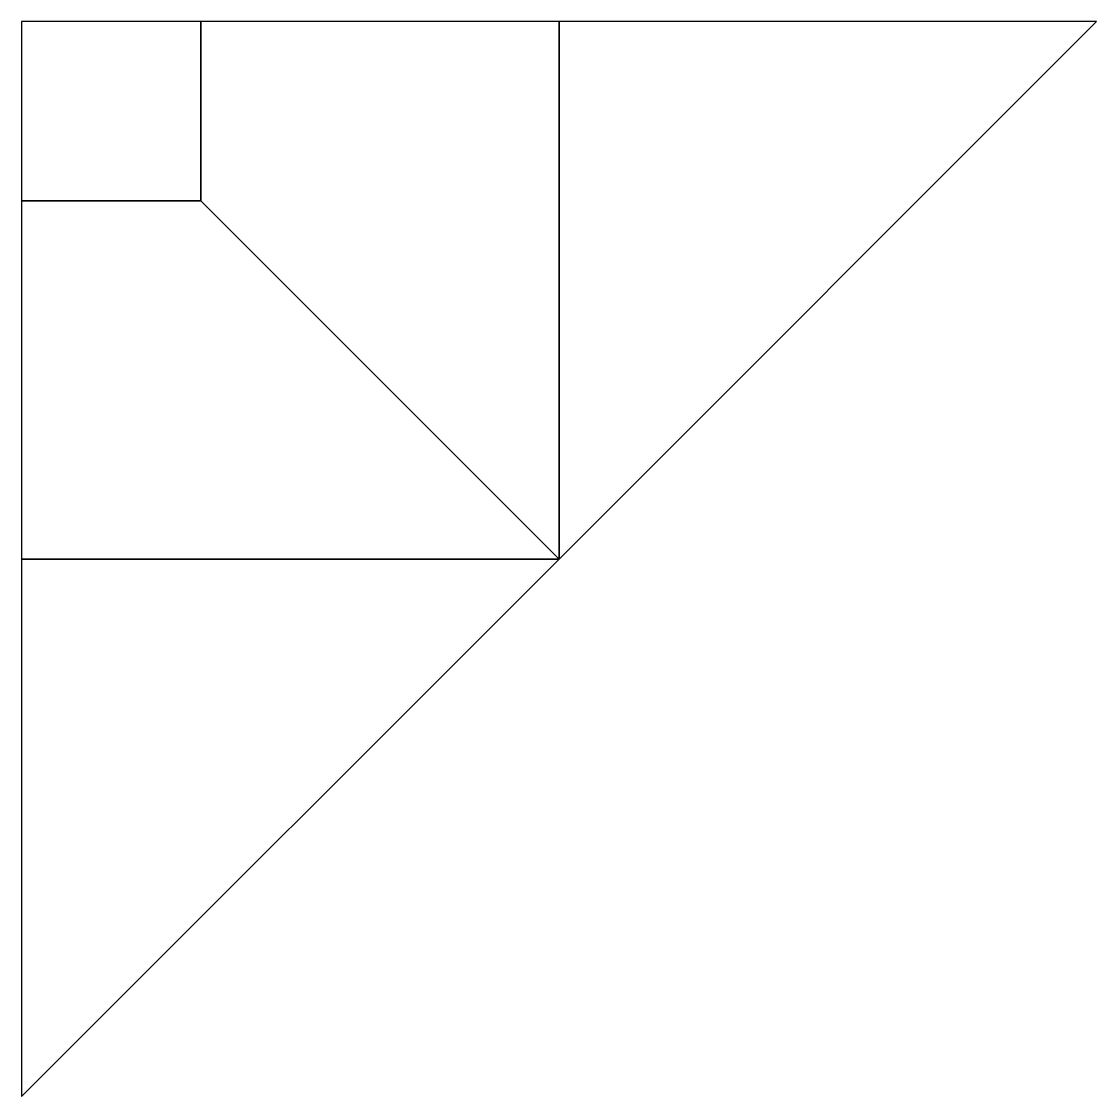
# Model space of a CAD drawing. Header units: metres. Extents: x 0.2 to 0.8, y 0.2 to 0.8.
import ezdxf

# ---------------------------------------------------------------- set-up
doc = ezdxf.new("R2010")
doc.units = ezdxf.units.M
doc.layers.get('0').update_dxf_attribs({"linetype": 'CONTINUOUS'})

msp = doc.modelspace()

# ---------------------------------------------------------------- linework, layer by layer
for points in [[(0.3, 0.7), (0.3, 0.8), (0.2, 0.8), (0.2, 0.7)], [(0.5, 0.8), (0.3, 0.8), (0.3, 0.7), (0.5, 0.5)], [(0.5, 0.8), (0.5, 0.5), (0.8, 0.8)], [(0.5, 0.5), (0.3, 0.7), (0.2, 0.7), (0.2, 0.5)], [(0.5, 0.5), (0.2, 0.5), (0.2, 0.2)]]:
    msp.add_lwpolyline(points, close=True)

doc.saveas('drawing.dxf')
